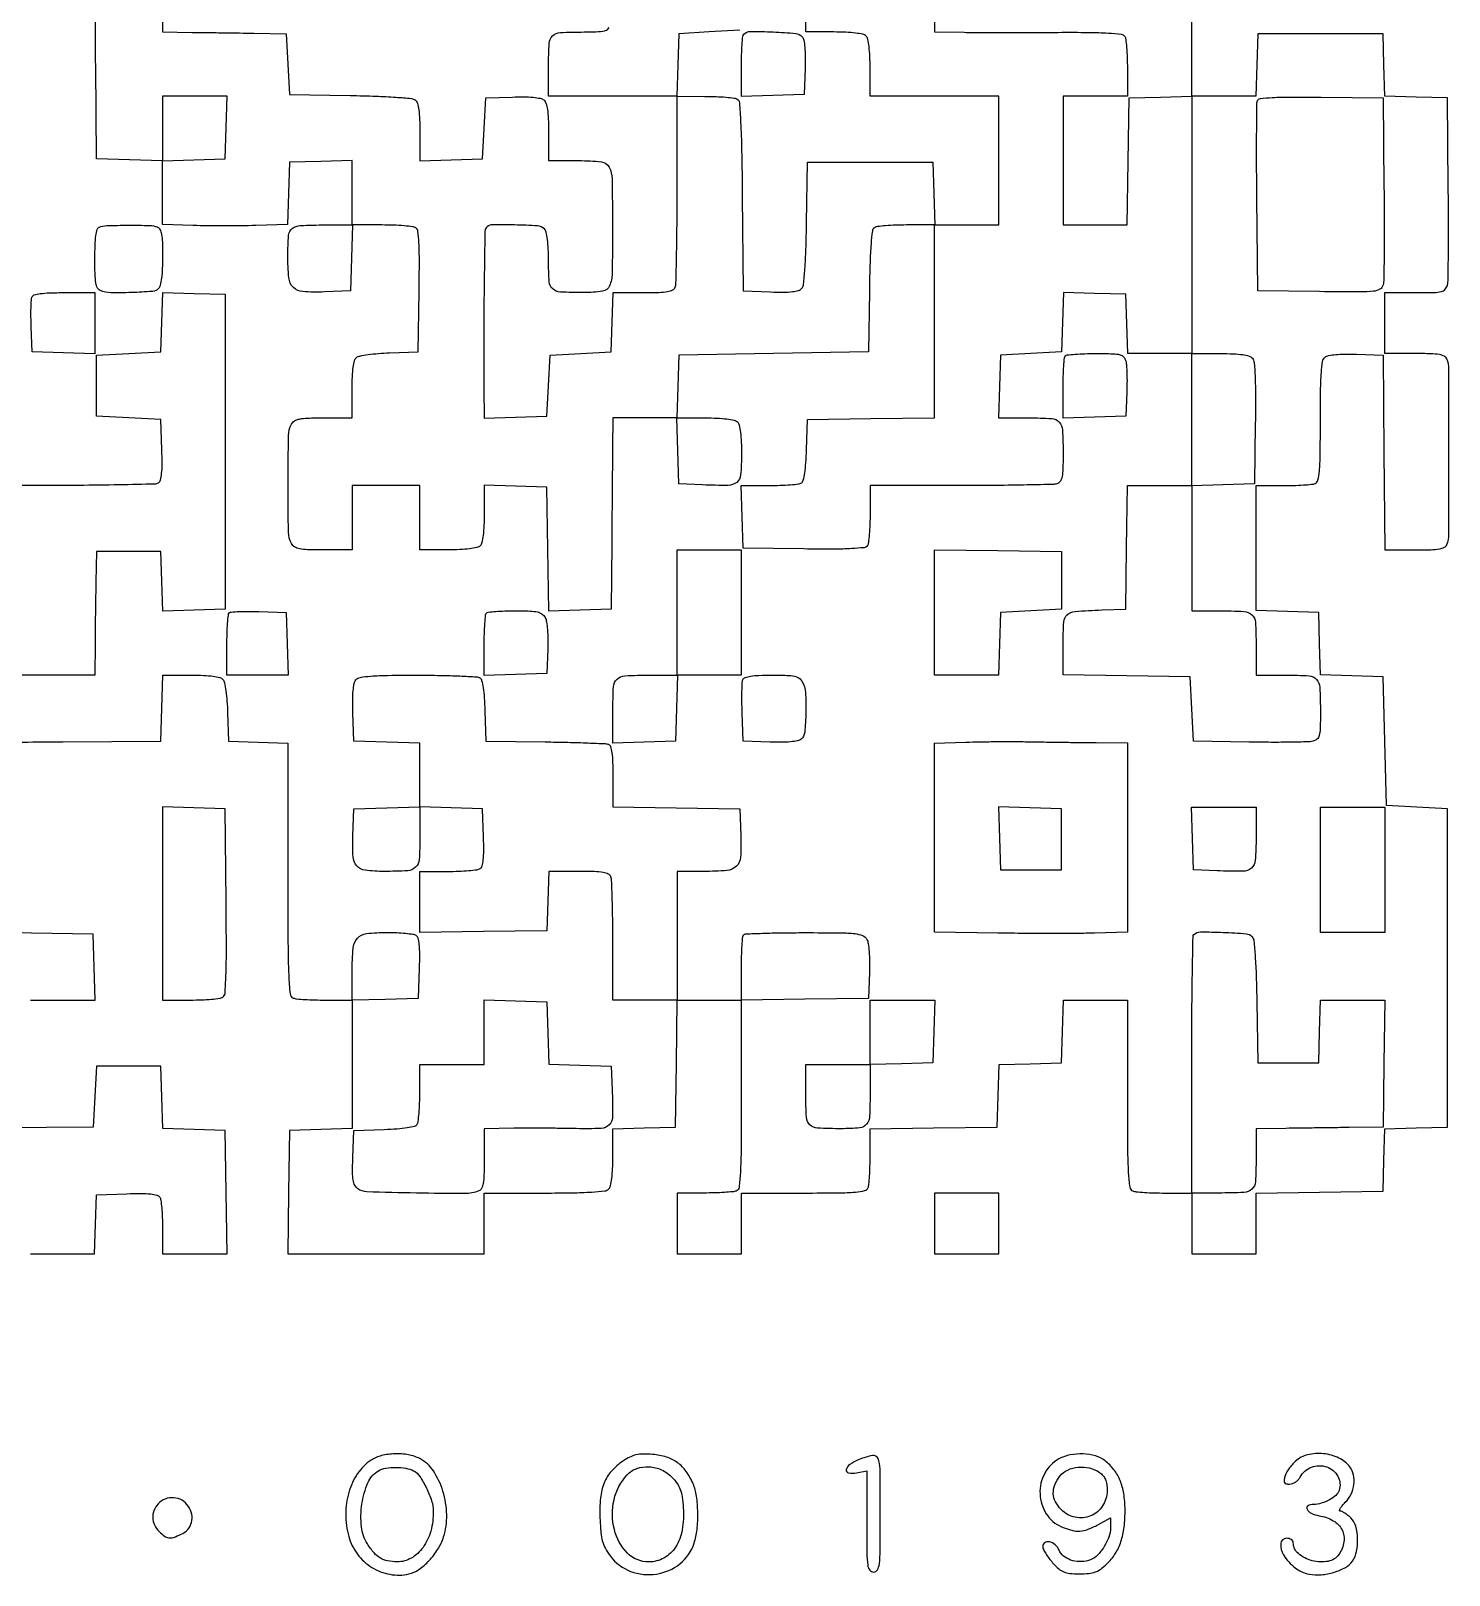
# Model space of a CAD drawing. Extents: x 156 to 936, y 95 to 969.
# Drawn here: x 517.1 to 936, y 95.1 to 551.3 of the extents above; entities that cross this region are included whole.
import ezdxf

# ---------------------------------------------------------------- set-up
doc = ezdxf.new("R2010")
doc.units = 0

msp = doc.modelspace()

# ---------------------------------------------------------------- linework, layer by layer
for points in [[(493.81881, 341.085849, 0.000018), (503.448438, 341.149279, 0.000019), (514.755624, 341.2246, 0.000017), (526.5, 341.303693), (555.5, 341.5), (555.786212, 351.25), (556.072424, 361), (564.413767, 361, -0.009978), (568.188532, 360.924665, -0.024307), (570.959969, 360.67871, -0.03033), (572.91475, 360.287012, -0.156169), (573.833879, 359.700164, -0.126595), (574.271826, 358.772011, -0.012295), (574.682026, 356.299919, -0.014976), (575.015093, 353.281363, -0.011302), (575.206324, 349.950164), (575.5, 341.5), (584.25, 341.211067), (593, 340.922134), (593, 303.568056, 0.001055), (593.045696, 281.908344, 0.009357), (593.264649, 272.362133, 0.013167), (593.640109, 266.847379, 0.28487), (594.581787, 265.606989, 0.06844), (595.599719, 265.368926, 0.007317), (598.0249, 265.178303, 0.008902), (600.933927, 265.044385, 0.00705), (604.081787, 265), (612, 265), (612, 246.037526), (612, 227.075052), (602.75, 226.787526), (593.5, 226.5), (593.227441, 208.25), (592.954883, 190), (621.977441, 190), (651, 190), (651, 199), (651, 208), (668.8, 208, 0.003861), (677.080768, 208.063952, 0.011908), (682.675375, 208.283708, 0.011288), (686.588868, 208.619714, 0.17093), (687.8, 209.2, 0.144682), (688.310039, 210.138013, 0.021131), (688.677383, 212.298731, 0.02038), (688.921656, 215.152513, 0.011159), (689, 218.662474), (689, 226.924948), (698.25, 227.212474), (707.5, 227.5), (707.772065, 246.25), (708.044131, 265), (717.489278, 265), (726.934426, 265), (726.934426, 237.094407, -0.001519), (726.886312, 221.257021, -0.012056), (726.665224, 213.935252, -0.018991), (726.275534, 209.724126, -0.27518), (725.385426, 208.594407, -0.068895), (724.383989, 208.361159, -0.007139), (721.965469, 208.174607, -0.008769), (719.063702, 208.043456, -0.006907), (715.918213, 208), (708, 208), (708, 199), (708, 190), (717.5, 190), (727, 190), (727, 199), (727, 208), (745.393011, 208, 0.002472), (755.723448, 208.051073, 0.018295), (760.640441, 208.27975, 0.036273), (763.393178, 208.711497, 0.24904), (764.393011, 209.581787, 0.068379), (764.631058, 210.599091, 0.007341), (764.821697, 213.018418, 0.00892), (764.955613, 215.920314, 0.007069), (765, 219.059722), (765, 226.955869), (783.75, 227.227935), (802.5, 227.5), (802.787036, 236.712964), (803.074071, 245.925929), (812.287036, 246.212964), (821.5, 246.5), (821.787526, 255.75), (822.075052, 265), (831.537526, 265), (841, 265), (841, 237.106989, 0.001482), (841.047441, 221.102837, 0.01238), (841.269618, 213.864913, 0.020733), (841.66906, 209.7558, 0.273), (842.581787, 208.606989, 0.06844), (843.599719, 208.368926, 0.007317), (846.0249, 208.178303, 0.008902), (848.933927, 208.044385, 0.00705), (852.081787, 208), (860, 208), (860, 199), (860, 190), (869.5, 190), (879, 190), (879, 198.977935), (879, 207.955869), (897.75, 208.227935), (916.5, 208.5), (916.787036, 217.712964), (917.074071, 226.925929), (926.287036, 227.212964), (935.5, 227.5), (935.5, 274.5), (935.5, 321.5), (926.5, 322), (917.5, 322.5), (917, 341.5), (916.5, 360.5), (907.287036, 360.787036), (898.074071, 361.074071), (897.787036, 370.287036), (897.5, 379.5), (888.25, 379.787526), (879, 380.075052), (879, 398.537526), (879, 417), (886.918213, 417, 0.00705), (890.066073, 417.044385, 0.008902), (892.9751, 417.178303, 0.007317), (895.400281, 417.368926, 0.06844), (896.418213, 417.606989, 0.246695), (897.285033, 418.593997, 0.037784), (897.719208, 421.260783, 0.018884), (897.948549, 426.025472, 0.002583), (898, 435.984544, -0.00321), (898.058818, 445.144905, -0.015308), (898.286175, 450.373569, -0.021944), (898.673661, 453.643515, -0.180999), (899.405204, 454.921326, -0.126804), (900.431833, 455.405224, -0.023545), (902.514748, 455.701133, -0.021342), (905.264652, 455.842502, -0.01153), (908.655204, 455.793771), (916.5, 455.5), (916.765335, 426.75), (917.030671, 398), (925.908347, 398, 0.006747), (930.577981, 398.063017, 0.03458), (933.156567, 398.311637, 0.069951), (934.654434, 398.783078, 0.192265), (935.393011, 399.581787, 0.091131), (935.951795, 402.573538, 0.000722), (935.987056, 427, 0.000722), (935.951795, 451.426462, 0.091131), (935.393011, 454.418213, 0.192406), (934.653872, 455.217093, 0.06988), (933.154102, 455.688469, 0.034532), (930.571713, 455.937024, 0.00673), (925.893011, 456), (917, 456), (917, 465), (917, 474), (925.980948, 474, 0.004718), (931.547349, 474.05252, 0.05329), (933.733065, 474.327943, 0.154152), (934.853609, 474.996168, 0.122466), (935.511889, 476.25, 0.056278), (935.724366, 477.910045, 0.001377), (935.817795, 485.623438, 0.002973), (935.848704, 494.682513, 0.002017), (935.780941, 505), (935.5, 531.5), (926.287036, 531.787036), (917.074071, 532.074071), (916.787036, 541.287036), (916.5, 550.5), (898, 550.5), (879.5, 550.5), (879.212474, 541.25), (878.924948, 532), (869.462474, 532), (860, 532), (860, 551), (860, 570)], [(784, 570), (784, 551), (792.75, 550.904778, 0.002062), (797.355458, 550.873652, 0.00059), (804.494979, 550.863269, 0.000594), (812.550479, 550.870632, 0.000631), (820.445673, 550.897189, -0.003211), (829.67637, 550.880611, -0.012558), (835.374789, 550.690595, -0.012697), (839.170271, 550.37163, -0.227759), (840.18036, 549.742411, -0.111713), (840.491771, 548.871229, -0.009067), (840.7421, 546.441521, -0.011844), (840.92127, 543.50048, -0.008826), (840.984687, 540.25), (841, 532), (831.5, 532), (822, 532), (822, 513), (822, 494), (831.477935, 494), (840.955869, 494), (841.227935, 512.75), (841.5, 531.5), (850.75, 531.787526), (860, 532.075052), (860, 494.037526), (860, 456), (868.377555, 456, -0.009515), (872.304816, 455.925254, -0.026489), (875.050953, 455.674595, -0.036575), (876.932399, 455.25958, -0.14803), (877.901115, 454.619149, -0.152679), (878.436825, 453.3148, -0.010349), (878.704708, 449.261182, -0.011229), (878.834763, 443.566252, -0.003921), (878.773559, 435.369149), (878.5, 417.5), (869.25, 417.212474), (860, 416.924948), (860, 398.462474), (860, 380), (867.918213, 380, -0.01141), (875.400012, 379.829247, -0.175208), (877.747254, 378.85745, -0.195511), (878.800362, 376.650479, -0.014768), (879, 369.893011), (879, 361), (887.893011, 361, -0.01475), (894.649733, 360.800634, -0.195308), (896.856829, 359.748727, -0.175386), (897.828979, 357.404021, -0.011451), (898, 349.937265, -0.005849), (897.943679, 345.122926, -0.059251), (897.661238, 343.143911, -0.157096), (896.993926, 342.106856, -0.111894), (895.75, 341.483537, -0.053901), (894.202744, 341.275019, -0.002978), (889.314063, 341.175744, -0.004581), (883.484344, 341.145502, -0.003332), (877, 341.214485), (860.5, 341.5), (860, 351), (859.5, 360.5), (840.75, 360.772065), (822, 361.044131), (822, 370.003013, -0.014145), (822.189786, 376.710381, -0.199221), (823.215181, 378.833819, -0.165247), (825.526075, 379.811123, -0.009063), (833.5, 380.245668), (840.5, 380.5), (840.772559, 398.75), (841.045117, 417), (850.522559, 417), (860, 417), (860, 436.5), (860, 456), (850.538933, 456), (841.077866, 456), (840.788933, 464.75), (840.5, 473.5), (831.289473, 473.787003), (822.078945, 474.074007), (821.789473, 465.287003), (821.5, 456.5), (812.5, 456), (803.5, 455.5), (803.212474, 446.25), (802.924948, 437), (811.855485, 437, -0.014547), (818.638565, 436.802615, -0.194008), (820.851127, 435.757096, -0.176662), (821.827281, 433.424833, -0.011669), (822, 426.025201, -0.0082), (821.933739, 421.985072, -0.038253), (821.679948, 419.671652, -0.074845), (821.203957, 418.30498, -0.181926), (820.418213, 417.606989, -0.085344), (819.185299, 417.362026, -0.001141), (811.39385, 417.178303, -0.003219), (802.349147, 417.043914, -0.002105), (791.918213, 417), (765, 417), (764.984687, 408.75, -0.008742), (764.921833, 405.500405, -0.011755), (764.744341, 402.562106, -0.008952), (764.496472, 400.134327, -0.112035), (764.187991, 399.269936, -0.228051), (763.198071, 398.65421, -0.01367), (759.601246, 398.363442, -0.013149), (754.19071, 398.21716, -0.003387), (745.453304, 398.269936), (727.5, 398.5), (727.212474, 407.75), (726.924948, 417), (735.212474, 417.015313, 0.008553), (738.474864, 417.077155, 0.011554), (741.420361, 417.251635, 0.00869), (743.854943, 417.495059, 0.112754), (744.707902, 417.798312, 0.195149), (745.24575, 418.552989, 0.020215), (745.673305, 420.737125, 0.020298), (746.008289, 423.707636, 0.009786), (746.207902, 427.532999), (746.5, 436.5), (765.25, 436.772065), (784, 437.044131), (784, 465.522065), (784, 494), (775.75, 493.984687, 0.008715), (772.500689, 493.922014, 0.011727), (769.563274, 493.745063, 0.008914), (767.136111, 493.497985, 0.11214), (766.273912, 493.190449, 0.223435), (765.660091, 492.222567, 0.01141), (765.268756, 488.426015, 0.01247), (764.965306, 482.909881, 0.003691), (764.773912, 474.455762), (764.5, 456.5), (736.5, 456), (708.5, 455.5), (708.212474, 446.25), (707.924948, 437), (716.262474, 437, -0.01101), (719.809501, 436.921884, -0.020283), (722.684979, 436.678036, -0.021051), (724.858679, 436.311042, -0.145015), (725.8, 435.8, -0.144765), (726.310287, 434.86117, -0.021112), (726.677545, 432.697258, -0.020356), (726.921713, 429.838136, -0.011122), (727, 426.319052, -0.019851), (726.754158, 420.129415, -0.208391), (725.58698, 417.942745, -0.16774), (723.052593, 417.054179, -0.01198), (715.479083, 417.199088), (708.5, 417.5), (708.213788, 427.25), (707.927576, 437), (698.463788, 437), (689, 437), (688.916583, 428.25, 0.000134), (688.87364, 423.615372, 0.000037), (688.808736, 416.342188, 0.000037), (688.736478, 408.10741, 0.000039), (688.666583, 400), (688.5, 380.5), (679.272703, 380.212775), (670.045405, 379.925549), (669.772703, 398.212775), (669.5, 416.5), (660.25, 416.787526), (651, 417.075052), (651, 408.737526, -0.01101), (650.921884, 405.190499, -0.020283), (650.678036, 402.315021, -0.021051), (650.311042, 400.141321, -0.145015), (649.8, 399.2, -0.144849), (648.860329, 398.689458, -0.021091), (646.693122, 398.322289, -0.020332), (643.828493, 398.07823, -0.011084), (640.3, 398), (632, 398), (632, 407.5), (632, 417), (622, 417), (612, 417), (612, 407.5), (612, 398), (603.535184, 398, -0.006823), (598.803829, 398.064565, -0.042406), (596.394516, 398.335669, -0.091827), (594.979335, 398.900833, -0.129798), (594.059152, 399.889473, -0.119679), (593.185367, 403.266758, -0.003814), (593.081108, 417.509088, -0.003818), (593.194242, 431.750263, -0.119519), (594.070012, 435.130819, -0.131962), (594.98542, 436.105978, -0.090147), (596.407167, 436.665251, -0.041898), (598.824928, 436.935281, -0.00687), (603.535184, 437), (612, 437), (612, 445.377555, -0.009913), (612.07522, 449.171204, -0.024242), (612.320981, 451.952749, -0.030268), (612.712511, 453.913227, -0.156365), (613.299836, 454.833879, -0.126595), (614.227989, 455.271826, -0.012295), (616.700081, 455.682026, -0.014976), (619.718637, 456.015093, -0.011302), (623.049836, 456.206324), (631.5, 456.5), (631.773792, 474.426279, 0.003244), (631.852313, 483.364497, 0.013907), (631.716418, 488.689515, 0.016205), (631.420432, 492.133477, 0.225497), (630.773792, 493.160966, 0.112565), (629.874966, 493.480249, 0.008711), (627.314501, 493.736403, 0.011566), (624.21667, 493.919874, 0.008567), (620.786212, 493.984687), (612.072424, 494), (611.786212, 484.25), (611.5, 474.5), (603.861486, 474.209943, -0.025336), (597.427601, 474.2917, -0.181216), (594.638056, 475.543824, -0.175802), (593.312268, 478.343243, -0.023568), (593, 484.96444, -0.018934), (593.223745, 490.870965, -0.205585), (594.302949, 492.937637, -0.161669), (596.678353, 493.841162, -0.010726), (604.081787, 494), (612, 494), (612, 503.537526), (612, 513.075052), (602.75, 512.787526), (593.5, 512.5), (593.213371, 503.31776), (592.926742, 494.13552), (583.50786, 493.81776, -0.005279), (579.245921, 493.719008, -0.003196), (574.198956, 493.687627, -0.003201), (569.187561, 493.720582, -0.005624), (565.044489, 493.820969), (556, 494.141938), (556, 503.534757), (556, 512.927576), (546.25, 513.213788), (536.5, 513.5), (536.233599, 540.930847, -0.001978), (536.153674, 554.816892, -0.009301)], [(726.5, 551.5), (717.5, 551), (708.5, 550.5), (708.212474, 541.25), (707.924948, 532), (716.212474, 531.984687, -0.008729), (719.47672, 531.921664, -0.011741), (722.427976, 531.743658, -0.008933), (724.866523, 531.495073, -0.112075), (725.733828, 531.185665, -0.236059), (726.384325, 530.103606, -0.006373), (726.754278, 524.411295, -0.008542), (727.046181, 516.091611, -0.002117), (727.233828, 502.450978), (727.5, 474.5), (735.596055, 474.212045, 0.009179), (739.494152, 474.145013, 0.028683), (742.111774, 474.298355, 0.042759), (743.866854, 474.656558, 0.148905), (744.822264, 475.285841, 0.148709), (745.340851, 476.521121, 0.007389), (745.729656, 480.956416, 0.009943), (746.039496, 486.821876, 0.004405), (746.226208, 494.573796), (746.5, 512.5), (765, 512.5), (783.5, 512.5), (783.787526, 503.25), (784.075052, 494), (793.537526, 494), (803, 494), (803, 513), (803, 532), (784, 532), (765, 532), (765, 540.3, 0.011084), (764.92177, 543.828493, 0.020332), (764.677711, 546.693122, 0.021091), (764.310542, 548.860329, 0.144849), (763.8, 549.8, 0.144849), (762.860329, 550.310542, 0.021091), (760.693122, 550.677711, 0.020332), (757.828493, 550.92177, 0.011084), (754.3, 551), (746, 551), (746, 570)], [(556, 559.893011), (556, 551), (564.75, 550.893608, -0.000248), (568.784503, 550.842549, -0.000137), (573.720312, 550.776284, -0.000136), (578.727313, 550.706331, -0.000218), (583, 550.643608), (592.5, 550.5), (593, 541.5), (593.5, 532.5), (611.426204, 532.226208, -0.004527), (619.018538, 532.041483, -0.009449), (624.9248, 531.732439, -0.006421), (629.490107, 531.347971, -0.150078), (630.676204, 530.853763, -0.154111), (631.279807, 529.916721, -0.032057), (631.678033, 527.975643, -0.024846), (631.925039, 525.194287, -0.009724), (632, 521.340029), (632, 512.924948), (641.25, 513.212474), (650.5, 513.5), (651, 522.5), (651.5, 531.5), (659.344796, 531.793771, -0.01153), (662.735348, 531.842502, -0.021342), (665.485252, 531.701133, -0.023545), (667.568167, 531.405224, -0.126804), (668.594796, 530.921326, -0.145524), (669.251072, 529.939147, -0.03848), (669.673265, 528.078343, -0.027148), (669.9254, 525.342652, -0.009406), (670, 521.377555), (670, 513), (678.891592, 513, -0.025682), (685.641098, 512.653093, -0.25379), (687.907091, 511.103541, -0.114893), (688.771522, 507.648141, -0.003874), (688.893285, 493.5, -0.003738), (688.801587, 479.64449, -0.098697), (688.028643, 476.033152, -0.257806), (685.946682, 474.422116, -0.038504), (680.473379, 474, -0.012321), (673.516969, 474.171442, -0.172308), (671.236265, 475.110389, -0.195571), (670.205321, 477.229864, -0.016615), (670, 483.406989, 0.0113), (669.921443, 486.882657, 0.02047), (669.676767, 489.716356, 0.021205), (669.309096, 491.865077, 0.144372), (668.8, 492.8, 0.182735), (666.763725, 493.718928, 0.01113), (659.973267, 493.991891, 0.009501), (653.101376, 493.984444, 0.25458), (651.567241, 493.108798, 0.135271), (651.202134, 491.861048, 0.00058), (650.994729, 477.652164, 0.002948), (650.878567, 462.24268, 0.002389), (650.930432, 445.712474), (651, 436.924948), (660.25, 437.212474), (669.5, 437.5), (670, 446.5), (670.5, 455.5), (679.5, 456), (688.5, 456.5), (688.788933, 465.25), (689.077866, 474), (697.931944, 474, 0.006774), (702.587627, 474.06308, 0.034654), (705.160359, 474.311801, 0.07006), (706.6553, 474.783343, 0.192048), (707.393011, 475.581787, 0.085473), (707.638057, 476.816774, 0.001104), (707.821697, 484.753025, 0.003165), (707.956091, 493.959151, 0.002067), (708, 504.581787), (708, 532), (689, 532), (670, 532), (670, 540.893011, -0.014275), (670.192334, 547.62847, -0.189819), (671.212558, 549.839759, -0.180132), (673.490554, 550.821494, -0.012618), (680.562735, 551, 0.020891), (686.012457, 551.227802, 0.21328), (687.945311, 552.293321, 0.1453)], [(503.221228, 417.113018, -0.000876), (517.172445, 417.112035, 0.002095), (531.190912, 417.14524, 0.003314), (543.208113, 417.303712, 0.000823), (553.69852, 417.528859, 0.135324), (554.791346, 417.857494, 0.191662), (555.391819, 418.679446, 0.037457), (555.721445, 420.518811, 0.025923), (555.863545, 423.324033, 0.007862), (555.791346, 427.58457), (555.5, 436.5), (546, 437), (536.5, 437.5), (536.5, 446.5), (536.5, 455.5), (546, 456), (555.5, 456.5), (555.789473, 465.287003), (556.078945, 474.074007), (565.289473, 473.787003), (574.5, 473.5), (574.5, 427), (574.5, 380.5), (565.289473, 380.212997), (556.078945, 379.925993), (555.789473, 388.712997), (555.5, 397.5), (546, 397.5), (536.5, 397.5), (536.301866, 388.5, 0.00132), (536.222157, 384.385751, 0.000758), (536.146698, 379.426562, 0.000758), (536.08599, 374.443617, 0.001265), (536.051866, 370.25), (536, 361), (517.462474, 361), (498.924948, 361)], [(517, 190), (526.461067, 190), (535.922134, 190), (536.211067, 198.75), (536.5, 207.5), (545.41543, 207.791346, -0.007874), (549.674656, 207.863419, -0.025891), (552.481964, 207.721257, -0.03736), (554.324421, 207.391596, -0.190691), (555.150117, 206.791346, -0.10844), (555.472644, 205.905885, -0.010308), (555.733216, 203.60277, -0.012782), (555.918998, 200.812394, -0.009736), (555.984687, 197.75), (556, 190), (565.522559, 190), (575.045117, 190), (574.772559, 208.25), (574.5, 226.5), (565.287036, 226.787036), (556.074071, 227.074071), (555.787036, 236.287036), (555.5, 245.5), (546, 245.5), (536.5, 245.5), (536, 236.5), (535.5, 227.5), (507.786868, 227.299695)]]:
    msp.add_lwpolyline(points, format="xyb")
for points in [[(744.921326, 549.594796, -0.126804), (745.405224, 548.568167, -0.023545), (745.701133, 546.485252, -0.021342), (745.842502, 543.735348, -0.01153), (745.793771, 540.344796), (745.5, 532.5), (736.25, 532.212474), (727, 531.924948), (727, 540.795808, -0.007009), (727.048332, 544.243385, -0.010438), (727.195833, 547.256685, -0.00583), (727.400781, 549.767459, -0.174822), (727.666667, 550.333333, -0.1982), (729.641278, 551.154415, -0.011379), (736.346099, 551.02018, -0.011327), (743.040061, 550.581573, -0.200106)], [(916.780941, 505, -0.001977), (916.84951, 494.685605, -0.002921), (916.821033, 485.636338, -0.001332), (916.731182, 477.925454, -0.056385), (916.522911, 476.293917, -0.201199), (915.584148, 475.024369, -0.108143), (913.704851, 474.398377, -0.027714), (909.747913, 474.197675, -0.00164), (897.74197, 474.293917), (879.5, 474.5), (879.233499, 501.985808, -0.001668), (879.165929, 512.611092, -0.002601), (879.185882, 521.764054, -0.000734), (879.256352, 529.725961, -0.089258), (879.445632, 530.718916, -0.280145), (880.270138, 531.356316, -0.014458), (883.766408, 531.646835, -0.013546), (889.150823, 531.791713, -0.003139), (898.212133, 531.733108), (916.5, 531.5)], [(554.418213, 493.393011, -0.185749), (555.208851, 492.680141, -0.073109), (555.683212, 491.266754, -0.03686), (555.935, 488.858247, -0.007619), (556, 484.593011, -0.0113), (555.921443, 481.117343, -0.02047), (555.676767, 478.283644, -0.021205), (555.309096, 476.134923, -0.144372), (554.8, 475.2, -0.179092), (552.980818, 474.363546, -0.010529), (546.803752, 474.020456, -0.014609), (540.708899, 473.988687, -0.085811), (537.581787, 474.606989, -0.191637), (536.783844, 475.343066, -0.070265), (536.312113, 476.832504, -0.034795), (536.063199, 479.39422, -0.006825), (536, 484.023655, -0.008406), (536.0681, 488.073816, -0.024951), (536.299786, 490.841487, -0.032381), (536.66943, 492.682516, -0.2353), (537.25, 493.337719, -0.088856), (539.485737, 493.805565, -0.006454), (545.810769, 493.907585, -0.006576), (552.12749, 493.844846, -0.086042)], [(536, 464.962474), (536, 455.924948), (526.75, 456.212474), (517.5, 456.5), (517.203033, 463.906415, -0.007079), (517.126964, 466.841003, -0.009185), (517.144753, 469.531874, -0.007235), (517.23321, 471.773024, -0.078282), (517.421649, 472.656415, -0.228018), (518.10667, 473.302323, -0.041983), (519.847946, 473.698536, -0.027394), (522.610611, 473.934044, -0.007567), (526.968615, 474), (536, 474)], [(840.53186, 453.729083, -0.045288), (840.735265, 452.430652, -0.00895), (840.846004, 450.075142, -0.009416), (840.874264, 447.317546, -0.008627), (840.800912, 444.479083), (840.5, 437.5), (831.25, 437.212474), (822, 436.924948), (822, 445.795808, -0.007009), (822.048332, 449.243385, -0.010438), (822.195833, 452.256685, -0.00583), (822.400781, 454.767459, -0.174822), (822.666667, 455.333333, -0.173043), (823.226591, 455.598788, -0.00648), (825.57982, 455.804167, -0.011049), (828.413417, 455.951642, -0.007476), (831.647615, 456, -0.005348), (836.764113, 455.945275, -0.057278), (838.818035, 455.664578, -0.156921), (839.887372, 454.991836, -0.113491)], [(726.95, 379.5), (726.95, 361), (717.511212, 361), (708.072424, 361), (707.786212, 351.25), (707.5, 341.5), (698.25, 341.212474), (689, 340.924948), (689, 350.355485, -0.013197), (689.189698, 357.541333, -0.190437), (690.231208, 359.817374, -0.181487), (692.568899, 360.822885, -0.011786), (700.081787, 361), (708, 361), (708, 379.5), (708, 398), (717.475, 398), (726.95, 398)], [(592.787526, 370.25), (593.075052, 361), (584.037526, 361), (575, 361), (575, 369.833333, -0.007429), (575.05105, 373.269125, -0.010988), (575.206746, 376.278621, -0.006414), (575.423524, 378.778731, -0.173222), (575.703816, 379.370483, -0.17855), (576.286747, 379.639255, -0.007766), (578.564452, 379.783202, -0.012381), (581.319749, 379.846095, -0.008434), (584.453816, 379.787149), (592.5, 379.5)], [(669.008312, 377.984468, -0.085886), (669.410016, 376.772475, -0.016005), (669.683915, 374.435874, -0.016723), (669.826685, 371.651967, -0.014587), (669.793496, 368.734468), (669.5, 361.5), (660.25, 361.212474), (651, 360.924948), (651, 369.795808, -0.007009), (651.048332, 373.243385, -0.010438), (651.195833, 376.256685, -0.00583), (651.400781, 378.767459, -0.174822), (651.666667, 379.333333, -0.171164), (652.220445, 379.598354, -0.007179), (654.428206, 379.804167, -0.011682), (657.095155, 379.951616, -0.007967), (660.131483, 380, -0.007548), (664.548122, 379.933322, -0.048307), (666.765464, 379.650803, -0.102816), (668.085435, 379.048339, -0.112042)], [(649.707902, 360.201688, -0.195149), (650.24575, 359.447011, -0.020215), (650.673305, 357.262875, -0.020298), (651.008289, 354.292364, -0.009786), (651.207902, 350.467001), (651.5, 341.5), (668.966527, 341.2739, -0.00254), (675.752865, 341.151571, -0.003801), (681.679282, 340.96954, -0.001624), (686.738951, 340.759161, -0.080575), (687.716527, 340.555284, -0.236203), (688.322428, 339.892358, -0.035594), (688.700718, 338.076809, -0.025662), (688.933104, 335.281775, -0.00791), (689, 331.05345), (689, 322.044131), (707.75, 321.772065), (726.5, 321.5), (726.796198, 313.520365, -0.024754), (726.7176, 307.179672, -0.188489), (725.484212, 304.521953, -0.172538), (722.711576, 303.277182, -0.02007), (715.80887, 303), (708, 303), (708, 284), (708, 265), (698.5, 265), (689, 265), (689, 282.418213, 0.003244), (688.955951, 289.207024, 0.00474), (688.821697, 295.184475, 0.002396), (688.635772, 300.244542, 0.081401), (688.393011, 301.418213, 0.192048), (687.6553, 302.216657, 0.07006), (686.160359, 302.688199, 0.034654), (683.587627, 302.93692, 0.006774), (678.931944, 303), (670.077866, 303), (669.788933, 294.25), (669.5, 285.5), (650.75, 285.227935), (632, 284.955869), (632, 293.977935), (632, 303), (640.25, 303.015313, 0.00917), (643.504112, 303.081041, 0.012203), (646.45641, 303.267102, 0.00954), (648.894283, 303.527533, 0.110402), (649.793098, 303.850966, 0.187221), (650.389362, 304.659703, 0.039341), (650.721251, 306.4185, 0.027159), (650.864234, 309.085459, 0.008519), (650.793098, 313.085653), (650.5, 321.5), (641.25, 321.787526), (632, 322.075052), (632, 313.154157, -0.015448), (631.794609, 306.508063, -0.188128), (630.743545, 304.238459, -0.178892), (628.408862, 303.220537, -0.013715), (621.44113, 303.013655, -0.029742), (615.86505, 303.33303, -0.185309), (613.376624, 304.638483, -0.167714), (612.263676, 307.354832, -0.023411), (612.203802, 313.520365), (612.5, 321.5), (622.25, 321.786212), (632, 322.072424), (632, 331.5), (632, 340.927576), (622.25, 341.213788), (612.5, 341.5), (612.207992, 349.84692, -0.010573), (612.15782, 353.47591, -0.020484), (612.297825, 356.373366, -0.022589), (612.592049, 358.549085, -0.128993), (613.080436, 359.59692, -0.179684), (614.342159, 360.323525, -0.022804), (617.510598, 360.709827, -0.015789), (622.568827, 360.93328, -0.003367), (631.372445, 360.984687, -0.004175), (638.023487, 360.923207, -0.006271), (643.823602, 360.748365, -0.002845), (648.745363, 360.510127, -0.128728)], [(744.964816, 359.065741, -0.106729), (745.87883, 355.872074, -0.021971), (746.009357, 349.981917, -0.017974), (745.670347, 344.115342, -0.198655), (744.594796, 342.078674, -0.126804), (743.568167, 341.594776, -0.023545), (741.485252, 341.298867, -0.021342), (738.735348, 341.157498, -0.01153), (735.344796, 341.206229), (727.5, 341.5), (727.206869, 349.916411, -0.006125), (727.131923, 353.23728, -0.008183), (727.150171, 356.252242, -0.006003), (727.236697, 358.764851, -0.080166), (727.425484, 359.666411, -0.220823), (728.073166, 360.294093, -0.044921), (729.664091, 360.692306, -0.02981), (732.149804, 360.931365, -0.009069), (735.933431, 361, -0.0074), (740.407308, 360.933784, -0.045377), (742.695822, 360.657161, -0.096493), (744.053158, 360.077882, -0.121501)], [(831.75, 341.063793), (841, 341), (841, 313.036212), (841, 285.072424), (831.25, 284.786212, -0.005573), (826.247186, 284.695144, -0.001813), (818.85625, 284.669796, -0.001807), (810.643566, 284.70109, -0.002035), (802.75, 284.791817), (784, 285.083634), (784, 313.004291), (784, 340.924948), (793.25, 341.212474, -0.004156), (797.51219, 341.309506, -0.002297), (802.720312, 341.360841, -0.002289), (807.999661, 341.364454, -0.003681), (812.5, 341.313793, 0.000868), (817.000323, 341.237811, 0.00054), (822.279688, 341.163546, 0.000542), (827.487862, 341.101549, 0.000981)], [(556, 293.537526), (556, 265), (564.25, 265.015313, 0.008989), (567.502198, 265.079824, 0.012014), (570.448568, 265.262256, 0.009292), (572.882092, 265.517364, 0.111089), (573.766401, 265.834466, 0.238479), (574.438935, 266.964071, 0.008349), (574.712289, 272.206078, 0.009301), (574.846326, 280.183108, 0.001978), (574.766401, 294.069153), (574.5, 321.5), (565.25, 321.787526), (556, 322.075052)], [(879, 313.019052, -0.01682), (878.772817, 306.267676, -0.202101), (877.627338, 303.990719, -0.176722), (875.11956, 303.058134, -0.012322), (867.479083, 303.199088), (860.5, 303.5), (860.212474, 312.75), (859.924948, 322), (869.462474, 322), (879, 322)], [(630.791346, 284.150117, -0.190691), (631.391596, 283.324421, -0.03736), (631.721257, 281.481964, -0.025891), (631.863419, 278.674656, -0.007874), (631.791346, 274.41543), (631.5, 265.5), (621.75, 265.213788), (612, 264.927576), (612, 273.392359, -0.020486), (612.28538, 280.354598, -0.162799), (613.536222, 283.27477, -0.185387), (616.20741, 284.654293, -0.028067), (622.321429, 284.984687, -0.010492), (625.164876, 284.918947, -0.01353), (627.770627, 284.733216, -0.011313), (629.921318, 284.472052, -0.105863)], [(764.02949, 282.944897, -0.088828), (764.423103, 281.733673, -0.014662), (764.688284, 279.280836, -0.01571), (764.826268, 276.344376, -0.01331), (764.79184, 273.237562), (764.5, 265.5), (745.75, 265.227935), (727, 264.955869), (727, 274.311268, -0.006288), (727.045661, 277.942075, -0.009473), (727.185166, 281.103684, -0.004861), (727.378282, 283.753061, -0.17756), (727.630351, 284.297018, -0.18824), (728.212086, 284.552124, -0.001617), (733.174243, 284.740338, -0.005363), (738.919099, 284.877953, -0.003397), (745.618001, 284.921019, -0.002217), (756.280169, 284.869847, -0.024427), (760.54442, 284.621913, -0.069684), (762.792112, 284.057394, -0.175311)], [(877.853763, 283.676204, -0.150078), (878.347971, 282.490107, -0.006421), (878.732439, 277.9248, -0.009449), (879.041483, 272.018538, -0.004527), (879.226208, 264.426204), (879.5, 246.5), (888.5, 246.5), (897.5, 246.5), (897.787526, 255.75), (898.075052, 265), (907.559591, 265), (917.044131, 265), (916.772065, 246.25), (916.5, 227.5), (906.5, 227.353259, -0.000203), (902.034694, 227.289552, -0.000132), (896.867188, 227.219291, -0.000132), (891.818213, 227.153308, -0.000251), (887.75, 227.103259), (879, 227), (879, 218.106989, -0.014768), (878.800362, 211.349521, -0.195511), (877.747254, 209.14255, -0.175208), (875.400012, 208.170753, -0.01141), (867.918213, 208), (860, 208), (860, 245.833333, -0.00165), (860.048012, 260.386122, -0.002679), (860.195833, 272.748958, -0.000409), (860.394288, 283.692981, -0.193992), (860.666667, 284.333333, -0.197989), (862.574539, 285.127575, -0.010443), (869.313667, 285.010772, -0.01033), (876.047403, 284.613868, -0.20233)], [(669.787036, 255.287036), (670.074071, 246.074071), (679.287036, 245.787036), (688.5, 245.5), (688.800912, 238.520917, -0.012654), (688.940082, 230.695307, -0.186355), (687.947717, 228.18167, -0.199847), (685.553916, 227.078583, -0.014853), (678.206875, 227.02269, 0.002586), (673.854449, 227.096358, 0.001639), (668.781082, 227.139354, 0.001646), (663.798511, 227.148847, 0.003042), (659.75, 227.118604), (651, 227), (651, 218.106989, -0.00673), (650.937024, 213.428287, -0.034532), (650.688469, 210.845898, -0.06988), (650.217093, 209.346128, -0.192406), (649.418213, 208.606989, -0.092118), (645.257899, 207.838367, -0.004379), (631.006148, 207.977807, -0.003049), (616.355023, 208.338894, -0.151297), (613.644932, 209.270365, -0.118939), (612.768477, 210.305331, -0.077992), (612.2893, 211.800071, -0.040111), (612.110962, 214.193453, -0.007825), (612.203802, 218.520365), (612.5, 226.5), (621.467001, 226.792098, 0.009786), (625.292364, 226.991711, 0.020298), (628.262875, 227.326695, 0.020215), (630.447011, 227.75425, 0.195149), (631.201688, 228.292098, 0.112618), (631.504907, 229.144238, 0.008743), (631.748365, 231.568616, 0.011595), (631.922842, 234.501991, 0.008591), (631.984687, 237.75), (632, 246), (641.5, 246), (651, 246), (651, 255.537526), (651, 265.075052), (660.25, 264.787526), (669.5, 264.5)], [(783.787526, 255.75), (783.5, 246.5), (774.25, 246.212474), (765, 245.924948), (765, 238.044262, -0.010507), (764.845999, 230.716688, -0.155063), (763.974876, 228.328031, -0.209823), (761.976832, 227.237084, -0.021535), (756.474799, 227, -0.012844), (749.471961, 227.179913, -0.180977), (747.205741, 228.163402, -0.188822), (746.191121, 230.375623, -0.014193), (746, 237.106989), (746, 246), (755.5, 246), (765, 246), (765, 255.5), (765, 265), (774.537526, 265), (784.075052, 265)], [(617.605025, 129.07832, 0.099308), (613.611288, 125.121026, 0.07695), (611.006453, 119.565199, 0.071792), (610.085752, 113.101044, 0.067888), (610.997347, 106.509475, 0.093021), (613.557692, 101.322207, 0.092801), (617.826294, 97.411141, 0.094244), (623.160258, 95.3502, 0.099573), (628.770444, 95.449581, 0.100321), (631.687622, 96.738955, 0.050714), (634.728385, 99.39243, 0.048707), (637.344687, 102.80114, 0.062116), (639.00643, 106.393918, 0.083621), (639.940876, 112.916536, 0.06796), (638.812449, 119.896946, 0.072063), (635.988811, 125.896936, 0.128147), (631.953117, 129.524244, 0.075963), (628.609722, 130.65308, 0.051307), (624.587999, 130.940942, 0.051892), (620.65968, 130.408331, 0.086312)], [(692, 128.819139, 0.06298), (688.580555, 125.826957, 0.086087), (686.430217, 122.354009, 0.072765), (685.356379, 117.915408, 0.032953), (685.199236, 111.922108, 0.012096), (685.470377, 107.681986, 0.044947), (685.943587, 105.049876, 0.060302), (686.798383, 102.959524, 0.035759), (688.276279, 100.704376, 0.139635), (694.258273, 96.2346, 0.129999), (701.874798, 95.426638, 0.13168), (708.822299, 98.48528, 0.144864), (713.004677, 104.514171, 0.053718), (713.873457, 108.561582, 0.030361), (714.091445, 113.580312, 0.030415), (713.707985, 118.479781, 0.065977), (712.700307, 122.111166, 0.05474), (710.657174, 125.748292, 0.080936), (708.081855, 128.337522, 0.081249), (704.825703, 129.968786, 0.055607), (700.75769, 130.756162, 0.020544), (697.885438, 130.868253, 0.053952), (695.838584, 130.642443, 0.061087), (694.03807, 130.006148, 0.032848)], [(761.75, 129.267125, 0.048904), (758.98095, 127.800591, 0.201885), (757.952498, 126.256542, 0.427011), (758.640291, 125.288972, 0.08598), (761, 125.35), (764, 125.95), (764, 110.975, 0.002226), (764.042092, 101.522498, 0.030976), (764.283389, 98.121875, 0.119775), (764.882503, 96.582632, 0.245034), (766, 96, 0.267644), (767.131287, 96.652291, 0.103099), (767.721429, 98.4375, 0.026629), (767.959338, 102.362042, 0.001825), (768, 113.5, 0.002775), (767.927747, 126.518326, 0.09183), (767.325901, 129.577615, 0.361326), (765.716261, 130.456849, 0.048993)], [(820.762571, 129.434612, 0.148098), (816.561108, 125.184128, 0.131775), (815.180148, 119.108536, 0.133281), (817.0279, 113.209341, 0.152791), (821.534299, 109.421222, 0.031721), (824.602248, 108.362282, 0.080927), (826.934455, 108.11075, 0.079641), (829.248126, 108.611183, 0.030021), (832.264809, 110.001943), (836, 112.003885), (835.996262, 109.251943, -0.088214), (835.46579, 106.291942, -0.057138), (833.894098, 103.178263, -0.058795), (831.75478, 100.63354, -0.127782), (829.531019, 99.418429, -0.066754), (826.772014, 99.106463, -0.08057), (824.210169, 99.576636, -0.089775), (822.14341, 100.763748, -0.111162), (820.805476, 102.527588, 0.108255), (819.619312, 104.110144, 0.127971), (817.945705, 104.933855, 0.205756), (816.59487, 104.655754, 0.245223), (816, 103.515777, 0.114278), (816.179828, 102.739249, 0.023939), (816.857154, 101.508222, 0.02394), (817.80095, 100.124956, 0.020652), (818.917971, 98.765777, 0.029346), (820.707774, 96.984861, 0.083636), (822.194595, 96.058179, 0.076205), (823.982289, 95.623824, 0.021562), (826.852308, 95.5, 0.022887), (829.611547, 95.626368, 0.06397), (831.498346, 96.046903, 0.071023), (833.10413, 96.901081, 0.033339), (834.911222, 98.414945, 0.060773), (837.390395, 101.446976, 0.060513), (839.072168, 104.990355, 0.052285), (840.020532, 109.275833, 0.030217), (840.29997, 114.553628, 0.036941), (839.919152, 119.223539, 0.058956), (838.840779, 123.075122, 0.065962), (837.009707, 126.254685, 0.062593), (834.385121, 128.911704, 0.097175), (831.580177, 130.346329, 0.06024), (827.914874, 130.932948, 0.058491), (824.079732, 130.631338, 0.075596)], [(890.636577, 128.75, 0.031553), (889.641501, 127.723561, 0.025027), (888.698235, 126.5, 0.02566), (887.936426, 125.272387, 0.055958), (887.513426, 124.25, 0.0348), (887.264562, 123.087662, 0.174955), (887.397794, 122.447052, 0.207113), (887.890113, 122.102309, 0.050653), (888.897429, 122, 0.087507), (889.756006, 122.151423, 0.057688), (890.654618, 122.601561, 0.056047), (891.455405, 123.264656, 0.069061), (892.025618, 124.047868, -0.180582), (895.374764, 126.997678, -0.174446), (899.894608, 127.085174, -0.190502), (903.162909, 124.31802, -0.20247), (903.548166, 120.151757, -0.134596), (902.595274, 118.681073, -0.057074), (900.659011, 117.315426, -0.054232), (898.279536, 116.332062, -0.071003), (895.952947, 116, 0.133541), (894.351693, 115.564569, 0.395162), (894.057373, 114.567809, 0.171746), (895.300365, 113.374321, 0.066104), (897.624028, 112.673586, -0.09042), (901.817007, 111.184598, -0.145782), (904.407374, 108.457547, -0.159075), (904.955226, 104.943727, -0.113021), (903.443296, 101.222506, -0.197841), (900.265757, 99.189632, -0.108128), (895.567731, 99.363126, -0.112407), (891.501436, 101.460515, -0.221184), (890, 104.688561, 0.150514), (889.845955, 105.188696, 0.098527), (889.4125, 105.614765, 0.081626), (888.764661, 105.902128, 0.063737), (888, 106, 0.388249), (886.284007, 104.431034, 0.164049), (887.077922, 101.12597, 0.085214), (890.515749, 97.291904, 0.121688), (894.656742, 95.404617, 0.067736), (898.204358, 95.226448, 0.05173), (902.026634, 95.955416, 0.053979), (905.377283, 97.370754, 0.113549), (907.46382, 99.251808, 0.103794), (908.690688, 102.120261, 0.058487), (908.996274, 105.909359, 0.05936), (908.425371, 109.56429, 0.12867), (907, 112, 0.025881), (906.150871, 112.765497, 0.028566), (905.253693, 113.4125, 0.029664), (904.432451, 113.870098, 0.112735), (903.863636, 114, -0.444462), (903.659901, 114.225689, -0.104156), (903.835511, 114.774432, -0.046743), (904.429568, 115.62312, -0.020321), (905.363636, 116.636364, 0.084198), (907.064468, 119.031937, 0.080297), (907.915854, 121.893861, 0.084769), (907.801375, 124.737708, 0.111816), (906.718197, 127.086657, 0.119657), (903.461265, 129.708759, 0.084346), (898.913949, 130.973915, 0.085122), (894.244786, 130.661689, 0.125965)], [(630.150756, 125.919318, -0.123693), (631.974143, 124.262635, -0.033208), (633.936448, 120.841249, -0.034413), (635.475037, 117.050301, -0.077704), (635.972461, 114, -0.067316), (635.220127, 108.148771, -0.089563), (632.936005, 103.308991, -0.106056), (629.466378, 100.141738, -0.135044), (625.295455, 99.031803, -0.046001), (622.457299, 99.317477, -0.087781), (620.324549, 100.138241, -0.079979), (618.477743, 101.700426, -0.033015), (616.508194, 104.328838, -0.120278), (614.729537, 109.39469, -0.061901), (614.901234, 116.156064, -0.06315), (616.671549, 122.426512, -0.161914), (619.749978, 125.919889, -0.09133), (621.885567, 126.687984, -0.040812), (624.87343, 126.93211, -0.040779), (627.894687, 126.685124, -0.082264)], [(706.499025, 124.001017, -0.039187), (707.984321, 122.185354, -0.063892), (708.90155, 120.42224, -0.052046), (709.45471, 118.238524, -0.017974), (709.806475, 114.998696, -0.060042), (709.495223, 108.482894, -0.100521), (707.52912, 103.384242, -0.124752), (704.105255, 100.167845, -0.127165), (699.587648, 99, -0.2021), (693.30474, 101.647694, -0.133658), (689.4462, 108.588146, -0.115671), (689.346544, 117.375534, -0.134242), (693.240926, 124.75, -0.119955), (696.096625, 126.617994, -0.099561), (699.700672, 127.133366, -0.094124), (703.396501, 126.212748, -0.094023)], [(832.777494, 125.443296, -0.063584), (833.823705, 124.491822, -0.079447), (834.50591, 123.372159, -0.066404), (834.881172, 121.938758, -0.030869), (835, 120.015876, -0.145221), (833.673359, 115.544528, -0.152251), (830.142048, 112.619516, -0.151751), (825.564663, 112.213915, -0.144129), (821.454545, 114.454545, -0.076778), (819.75617, 116.773454, -0.110539), (819.107665, 119.224007, -0.10739), (819.558887, 121.769539, -0.069391), (821.07258, 124.365141, -0.11769), (823.352114, 126.171027, -0.086168), (826.479775, 127.015669, -0.082515), (829.838577, 126.7707, -0.09366)], [(554.654988, 116.171259, 0.089993), (553.443235, 114.221466, 0.105074), (553.081081, 112.075456, 0.10298), (553.621996, 109.934167, 0.083374), (555, 108, 0.034819), (556.591409, 106.616041, 0.130469), (557.807576, 106.120806, 0.115002), (559.19571, 106.262558, 0.024196), (561.476924, 107.171439, 0.103473), (563.466963, 108.63383, 0.121315), (564.565348, 110.696087, 0.116761), (564.60249, 113.095896, 0.091011), (563.587184, 115.507285, 0.118803), (561.753798, 117.229908, 0.111348), (559.292507, 117.980449, 0.11098), (556.740681, 117.602979, 0.117365)]]:
    msp.add_lwpolyline(points, format="xyb", close=True)
for points in [[(556, 522.462474), (556, 512.924948), (565.25, 513.212474), (574.5, 513.5), (574.787526, 522.75), (575.075052, 532), (565.537526, 532), (556, 532)], [(821.5, 389), (821.5, 380.5), (812.5, 380), (803.5, 379.5), (803.212474, 370.25), (802.924948, 361), (793.462474, 361), (784, 361), (784, 379.522065), (784, 398.044131), (802.75, 397.772065), (821.5, 397.5)], [(803.211971, 312.788029), (803.5, 303.5), (812.5, 303.5), (821.5, 303.5), (821.5, 312.5), (821.5, 321.5), (812.211971, 321.788029), (802.923942, 322.076058)], [(917, 303.5), (917, 285), (907.5, 285), (898, 285), (898, 303.5), (898, 322), (907.5, 322), (917, 322)], [(784, 199), (784, 190), (793.5, 190), (803, 190), (803, 199), (803, 208), (793.5, 208), (784, 208)]]:
    msp.add_lwpolyline(points, close=True)
msp.add_lwpolyline([(517, 265), (526.536212, 265), (536.072424, 265), (535.786212, 274.75), (535.5, 284.5), (517.272472, 284.772472), (499.044944, 285.044944)])

doc.saveas('drawing.dxf')
